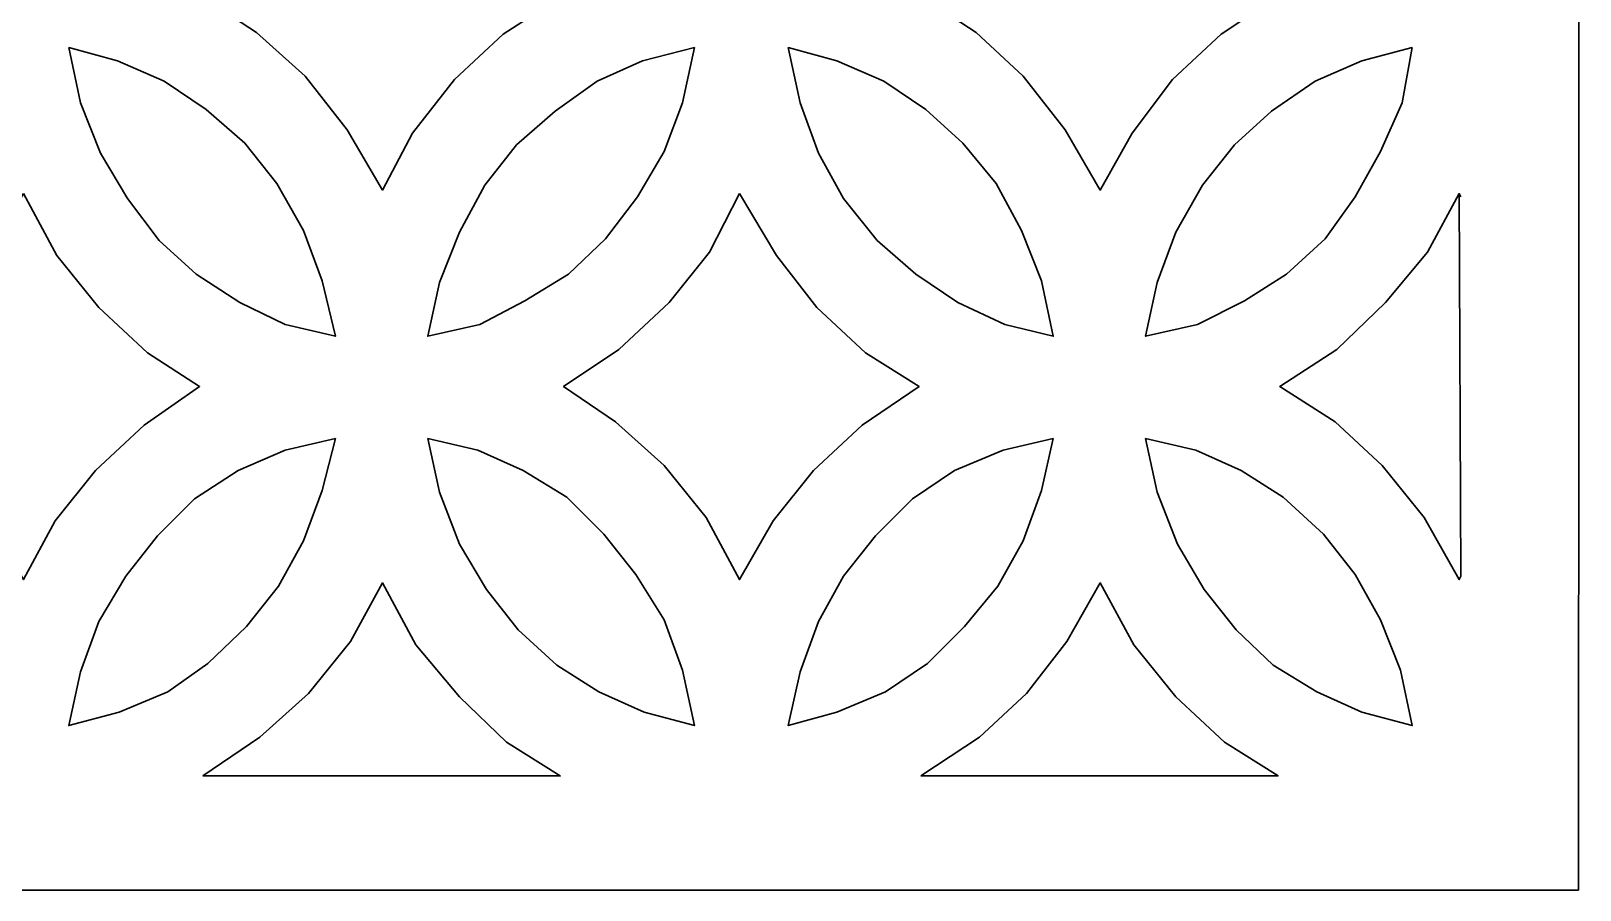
# Model space of a CAD drawing. Header units: centimetres. Extents: x -27 to -19.59, y -7.34 to -0.28.
# Drawn here: x -23.292 to -19.586, y -7.341 to -5.286 of the extents above; entities that cross this region are included whole.
import ezdxf

# ---------------------------------------------------------------- set-up
doc = ezdxf.new("R2010")
doc.units = ezdxf.units.CM
doc.header["$MEASUREMENT"] = 0
doc.layers.add('layer 1', color=7, linetype='Continuous')

msp = doc.modelspace()

# ---------------------------------------------------------------- linework, layer by layer
at = {"layer": 'layer 1', "color": 250, "lineweight": 30}
for points, knots in [([(-19.58969, -7.3408), (-19.58969, -7.3408), (-26.99913, -7.3408), (-26.99913, -7.3408), (-26.99913, -7.3408), (-26.99913, -7.3408), (-26.99913, -0.27655), (-26.99913, -0.27655), (-26.99913, -0.27655), (-26.99913, -0.27655), (-19.58568, -0.27655), (-19.58568, -0.27655)], [0, 0, 0, 0, 0.25, 0.25, 0.25, 0.25, 0.5, 0.5, 0.5, 0.5, 1, 1, 1, 1]), ([(-22.02606, -5.20547), (-22.02606, -5.20547), (-22.16253, -5.29377), (-22.16253, -5.29377), (-22.16253, -5.29377), (-22.16253, -5.29377), (-22.27892, -5.40214), (-22.27892, -5.40214), (-22.27892, -5.40214), (-22.27892, -5.40214), (-22.37927, -5.53057), (-22.37927, -5.53057), (-22.37927, -5.53057), (-22.37927, -5.53057), (-22.45152, -5.66705), (-22.45152, -5.66705), (-22.45152, -5.66705), (-22.45152, -5.66705), (-22.53581, -5.52254), (-22.53581, -5.52254), (-22.53581, -5.52254), (-22.53581, -5.52254), (-22.63615, -5.39412), (-22.63615, -5.39412), (-22.63615, -5.39412), (-22.63615, -5.39412), (-22.75255, -5.28976), (-22.75255, -5.28976), (-22.75255, -5.28976), (-22.75255, -5.28976), (-22.88099, -5.20547), (-22.88099, -5.20547), (-22.88099, -5.20547), (-22.88099, -5.20547), (-22.74452, -5.11717), (-22.74452, -5.11717), (-22.74452, -5.11717), (-22.74452, -5.11717), (-22.62812, -5.00879), (-22.62812, -5.00879), (-22.62812, -5.00879), (-22.62812, -5.00879), (-22.52778, -4.88035), (-22.52778, -4.88035), (-22.52778, -4.88035), (-22.52778, -4.88035), (-22.45152, -4.74389), (-22.45152, -4.74389), (-22.45152, -4.74389), (-22.45152, -4.74389), (-22.37124, -4.88838), (-22.37124, -4.88838), (-22.37124, -4.88838), (-22.37124, -4.88838), (-22.26688, -5.01682), (-22.26688, -5.01682), (-22.26688, -5.01682), (-22.26688, -5.01682), (-22.1545, -5.12118), (-22.1545, -5.12118), (-22.1545, -5.12118), (-22.1545, -5.12118), (-22.02606, -5.20547), (-22.02606, -5.20547)], [0, 0, 0, 0, 0.0588235, 0.0588235, 0.0588235, 0.0588235, 0.1176471, 0.1176471, 0.1176471, 0.1176471, 0.1764706, 0.1764706, 0.1764706, 0.1764706, 0.2352941, 0.2352941, 0.2352941, 0.2352941, 0.2941176, 0.2941176, 0.2941176, 0.2941176, 0.3529412, 0.3529412, 0.3529412, 0.3529412, 0.4117647, 0.4117647, 0.4117647, 0.4117647, 0.4705882, 0.4705882, 0.4705882, 0.4705882, 0.5294118, 0.5294118, 0.5294118, 0.5294118, 0.5882353, 0.5882353, 0.5882353, 0.5882353, 0.6470588, 0.6470588, 0.6470588, 0.6470588, 0.7058824, 0.7058824, 0.7058824, 0.7058824, 0.7647059, 0.7647059, 0.7647059, 0.7647059, 0.8235294, 0.8235294, 0.8235294, 0.8235294, 0.8823529, 0.8823529, 0.8823529, 0.8823529, 1, 1, 1, 1]), ([(-20.31217, -5.20547), (-20.31217, -5.20547), (-20.44463, -5.29377), (-20.44463, -5.29377), (-20.44463, -5.29377), (-20.44463, -5.29377), (-20.56103, -5.40214), (-20.56103, -5.40214), (-20.56103, -5.40214), (-20.56103, -5.40214), (-20.65736, -5.53057), (-20.65736, -5.53057), (-20.65736, -5.53057), (-20.65736, -5.53057), (-20.7336, -5.66705), (-20.7336, -5.66705), (-20.7336, -5.66705), (-20.7336, -5.66705), (-20.81791, -5.52254), (-20.81791, -5.52254), (-20.81791, -5.52254), (-20.81791, -5.52254), (-20.91825, -5.39412), (-20.91825, -5.39412), (-20.91825, -5.39412), (-20.91825, -5.39412), (-21.03064, -5.28976), (-21.03064, -5.28976), (-21.03064, -5.28976), (-21.03064, -5.28976), (-21.15908, -5.20547), (-21.15908, -5.20547), (-21.15908, -5.20547), (-21.15908, -5.20547), (-21.02261, -5.11717), (-21.02261, -5.11717), (-21.02261, -5.11717), (-21.02261, -5.11717), (-20.91023, -5.00879), (-20.91023, -5.00879), (-20.91023, -5.00879), (-20.91023, -5.00879), (-20.8139, -4.88035), (-20.8139, -4.88035), (-20.8139, -4.88035), (-20.8139, -4.88035), (-20.7336, -4.74389), (-20.7336, -4.74389), (-20.7336, -4.74389), (-20.7336, -4.74389), (-20.65334, -4.88838), (-20.65334, -4.88838), (-20.65334, -4.88838), (-20.65334, -4.88838), (-20.553, -5.01682), (-20.553, -5.01682), (-20.553, -5.01682), (-20.553, -5.01682), (-20.4366, -5.12118), (-20.4366, -5.12118), (-20.4366, -5.12118), (-20.4366, -5.12118), (-20.31217, -5.20547), (-20.31217, -5.20547)], [0, 0, 0, 0, 0.0588235, 0.0588235, 0.0588235, 0.0588235, 0.1176471, 0.1176471, 0.1176471, 0.1176471, 0.1764706, 0.1764706, 0.1764706, 0.1764706, 0.2352941, 0.2352941, 0.2352941, 0.2352941, 0.2941176, 0.2941176, 0.2941176, 0.2941176, 0.3529412, 0.3529412, 0.3529412, 0.3529412, 0.4117647, 0.4117647, 0.4117647, 0.4117647, 0.4705882, 0.4705882, 0.4705882, 0.4705882, 0.5294118, 0.5294118, 0.5294118, 0.5294118, 0.5882353, 0.5882353, 0.5882353, 0.5882353, 0.6470588, 0.6470588, 0.6470588, 0.6470588, 0.7058824, 0.7058824, 0.7058824, 0.7058824, 0.7647059, 0.7647059, 0.7647059, 0.7647059, 0.8235294, 0.8235294, 0.8235294, 0.8235294, 0.8823529, 0.8823529, 0.8823529, 0.8823529, 1, 1, 1, 1]), ([(-23.20209, -5.32588), (-23.20209, -5.32588), (-23.174, -5.45834), (-23.174, -5.45834), (-23.174, -5.45834), (-23.174, -5.45834), (-23.12583, -5.57875), (-23.12583, -5.57875), (-23.12583, -5.57875), (-23.12583, -5.57875), (-23.06161, -5.68712), (-23.06161, -5.68712), (-23.06161, -5.68712), (-23.06161, -5.68712), (-22.98535, -5.78747), (-22.98535, -5.78747), (-22.98535, -5.78747), (-22.98535, -5.78747), (-22.89705, -5.86774), (-22.89705, -5.86774), (-22.89705, -5.86774), (-22.89705, -5.86774), (-22.79269, -5.93598), (-22.79269, -5.93598), (-22.79269, -5.93598), (-22.79269, -5.93598), (-22.68432, -5.98816), (-22.68432, -5.98816), (-22.68432, -5.98816), (-22.68432, -5.98816), (-22.5639, -6.01625), (-22.5639, -6.01625), (-22.5639, -6.01625), (-22.5639, -6.01625), (-22.59601, -5.8838), (-22.59601, -5.8838), (-22.59601, -5.8838), (-22.59601, -5.8838), (-22.64016, -5.76338), (-22.64016, -5.76338), (-22.64016, -5.76338), (-22.64016, -5.76338), (-22.70439, -5.651), (-22.70439, -5.651), (-22.70439, -5.651), (-22.70439, -5.651), (-22.78065, -5.55465), (-22.78065, -5.55465), (-22.78065, -5.55465), (-22.78065, -5.55465), (-22.87296, -5.47439), (-22.87296, -5.47439), (-22.87296, -5.47439), (-22.87296, -5.47439), (-22.97331, -5.40616), (-22.97331, -5.40616), (-22.97331, -5.40616), (-22.97331, -5.40616), (-23.08569, -5.35799), (-23.08569, -5.35799), (-23.08569, -5.35799), (-23.08569, -5.35799), (-23.20209, -5.32588), (-23.20209, -5.32588)], [0, 0, 0, 0, 0.0588235, 0.0588235, 0.0588235, 0.0588235, 0.1176471, 0.1176471, 0.1176471, 0.1176471, 0.1764706, 0.1764706, 0.1764706, 0.1764706, 0.2352941, 0.2352941, 0.2352941, 0.2352941, 0.2941176, 0.2941176, 0.2941176, 0.2941176, 0.3529412, 0.3529412, 0.3529412, 0.3529412, 0.4117647, 0.4117647, 0.4117647, 0.4117647, 0.4705882, 0.4705882, 0.4705882, 0.4705882, 0.5294118, 0.5294118, 0.5294118, 0.5294118, 0.5882353, 0.5882353, 0.5882353, 0.5882353, 0.6470588, 0.6470588, 0.6470588, 0.6470588, 0.7058824, 0.7058824, 0.7058824, 0.7058824, 0.7647059, 0.7647059, 0.7647059, 0.7647059, 0.8235294, 0.8235294, 0.8235294, 0.8235294, 0.8823529, 0.8823529, 0.8823529, 0.8823529, 1, 1, 1, 1]), ([(-21.70495, -5.32588), (-21.70495, -5.32588), (-21.82938, -5.35799), (-21.82938, -5.35799), (-21.82938, -5.35799), (-21.82938, -5.35799), (-21.93775, -5.40616), (-21.93775, -5.40616), (-21.93775, -5.40616), (-21.93775, -5.40616), (-22.0381, -5.47841), (-22.0381, -5.47841), (-22.0381, -5.47841), (-22.0381, -5.47841), (-22.13042, -5.55868), (-22.13042, -5.55868), (-22.13042, -5.55868), (-22.13042, -5.55868), (-22.20668, -5.65501), (-22.20668, -5.65501), (-22.20668, -5.65501), (-22.20668, -5.65501), (-22.26688, -5.7674), (-22.26688, -5.7674), (-22.26688, -5.7674), (-22.26688, -5.7674), (-22.31505, -5.88781), (-22.31505, -5.88781), (-22.31505, -5.88781), (-22.31505, -5.88781), (-22.34315, -6.01625), (-22.34315, -6.01625), (-22.34315, -6.01625), (-22.34315, -6.01625), (-22.21872, -5.98816), (-22.21872, -5.98816), (-22.21872, -5.98816), (-22.21872, -5.98816), (-22.11035, -5.93196), (-22.11035, -5.93196), (-22.11035, -5.93196), (-22.11035, -5.93196), (-22.00599, -5.86774), (-22.00599, -5.86774), (-22.00599, -5.86774), (-22.00599, -5.86774), (-21.91768, -5.78345), (-21.91768, -5.78345), (-21.91768, -5.78345), (-21.91768, -5.78345), (-21.84142, -5.68311), (-21.84142, -5.68311), (-21.84142, -5.68311), (-21.84142, -5.68311), (-21.7772, -5.57474), (-21.7772, -5.57474), (-21.7772, -5.57474), (-21.7772, -5.57474), (-21.73305, -5.45834), (-21.73305, -5.45834), (-21.73305, -5.45834), (-21.73305, -5.45834), (-21.70495, -5.32588), (-21.70495, -5.32588)], [0, 0, 0, 0, 0.0588235, 0.0588235, 0.0588235, 0.0588235, 0.1176471, 0.1176471, 0.1176471, 0.1176471, 0.1764706, 0.1764706, 0.1764706, 0.1764706, 0.2352941, 0.2352941, 0.2352941, 0.2352941, 0.2941176, 0.2941176, 0.2941176, 0.2941176, 0.3529412, 0.3529412, 0.3529412, 0.3529412, 0.4117647, 0.4117647, 0.4117647, 0.4117647, 0.4705882, 0.4705882, 0.4705882, 0.4705882, 0.5294118, 0.5294118, 0.5294118, 0.5294118, 0.5882353, 0.5882353, 0.5882353, 0.5882353, 0.6470588, 0.6470588, 0.6470588, 0.6470588, 0.7058824, 0.7058824, 0.7058824, 0.7058824, 0.7647059, 0.7647059, 0.7647059, 0.7647059, 0.8235294, 0.8235294, 0.8235294, 0.8235294, 0.8823529, 0.8823529, 0.8823529, 0.8823529, 1, 1, 1, 1]), ([(-21.48018, -5.32588), (-21.48018, -5.32588), (-21.45209, -5.45834), (-21.45209, -5.45834), (-21.45209, -5.45834), (-21.45209, -5.45834), (-21.40793, -5.57875), (-21.40793, -5.57875), (-21.40793, -5.57875), (-21.40793, -5.57875), (-21.34773, -5.68712), (-21.34773, -5.68712), (-21.34773, -5.68712), (-21.34773, -5.68712), (-21.26745, -5.78747), (-21.26745, -5.78747), (-21.26745, -5.78747), (-21.26745, -5.78747), (-21.17514, -5.86774), (-21.17514, -5.86774), (-21.17514, -5.86774), (-21.17514, -5.86774), (-21.07479, -5.93598), (-21.07479, -5.93598), (-21.07479, -5.93598), (-21.07479, -5.93598), (-20.96241, -5.98816), (-20.96241, -5.98816), (-20.96241, -5.98816), (-20.96241, -5.98816), (-20.846, -6.01625), (-20.846, -6.01625), (-20.846, -6.01625), (-20.846, -6.01625), (-20.8741, -5.8838), (-20.8741, -5.8838), (-20.8741, -5.8838), (-20.8741, -5.8838), (-20.92227, -5.76338), (-20.92227, -5.76338), (-20.92227, -5.76338), (-20.92227, -5.76338), (-20.98247, -5.651), (-20.98247, -5.651), (-20.98247, -5.651), (-20.98247, -5.651), (-21.06275, -5.55465), (-21.06275, -5.55465), (-21.06275, -5.55465), (-21.06275, -5.55465), (-21.15105, -5.47439), (-21.15105, -5.47439), (-21.15105, -5.47439), (-21.15105, -5.47439), (-21.25138, -5.40616), (-21.25138, -5.40616), (-21.25138, -5.40616), (-21.25138, -5.40616), (-21.36378, -5.35799), (-21.36378, -5.35799), (-21.36378, -5.35799), (-21.36378, -5.35799), (-21.48018, -5.32588), (-21.48018, -5.32588)], [0, 0, 0, 0, 0.0588235, 0.0588235, 0.0588235, 0.0588235, 0.1176471, 0.1176471, 0.1176471, 0.1176471, 0.1764706, 0.1764706, 0.1764706, 0.1764706, 0.2352941, 0.2352941, 0.2352941, 0.2352941, 0.2941176, 0.2941176, 0.2941176, 0.2941176, 0.3529412, 0.3529412, 0.3529412, 0.3529412, 0.4117647, 0.4117647, 0.4117647, 0.4117647, 0.4705882, 0.4705882, 0.4705882, 0.4705882, 0.5294118, 0.5294118, 0.5294118, 0.5294118, 0.5882353, 0.5882353, 0.5882353, 0.5882353, 0.6470588, 0.6470588, 0.6470588, 0.6470588, 0.7058824, 0.7058824, 0.7058824, 0.7058824, 0.7647059, 0.7647059, 0.7647059, 0.7647059, 0.8235294, 0.8235294, 0.8235294, 0.8235294, 0.8823529, 0.8823529, 0.8823529, 0.8823529, 1, 1, 1, 1]), ([(-19.98706, -5.32588), (-19.98706, -5.32588), (-20.10747, -5.35799), (-20.10747, -5.35799), (-20.10747, -5.35799), (-20.10747, -5.35799), (-20.21984, -5.40616), (-20.21984, -5.40616), (-20.21984, -5.40616), (-20.21984, -5.40616), (-20.32421, -5.47841), (-20.32421, -5.47841), (-20.32421, -5.47841), (-20.32421, -5.47841), (-20.41252, -5.55868), (-20.41252, -5.55868), (-20.41252, -5.55868), (-20.41252, -5.55868), (-20.48878, -5.65501), (-20.48878, -5.65501), (-20.48878, -5.65501), (-20.48878, -5.65501), (-20.553, -5.7674), (-20.553, -5.7674), (-20.553, -5.7674), (-20.553, -5.7674), (-20.59715, -5.88781), (-20.59715, -5.88781), (-20.59715, -5.88781), (-20.59715, -5.88781), (-20.62525, -6.01625), (-20.62525, -6.01625), (-20.62525, -6.01625), (-20.62525, -6.01625), (-20.50082, -5.98816), (-20.50082, -5.98816), (-20.50082, -5.98816), (-20.50082, -5.98816), (-20.38844, -5.93196), (-20.38844, -5.93196), (-20.38844, -5.93196), (-20.38844, -5.93196), (-20.28809, -5.86774), (-20.28809, -5.86774), (-20.28809, -5.86774), (-20.28809, -5.86774), (-20.19577, -5.78345), (-20.19577, -5.78345), (-20.19577, -5.78345), (-20.19577, -5.78345), (-20.12353, -5.68311), (-20.12353, -5.68311), (-20.12353, -5.68311), (-20.12353, -5.68311), (-20.06332, -5.57474), (-20.06332, -5.57474), (-20.06332, -5.57474), (-20.06332, -5.57474), (-20.01114, -5.45834), (-20.01114, -5.45834), (-20.01114, -5.45834), (-20.01114, -5.45834), (-19.98706, -5.32588), (-19.98706, -5.32588)], [0, 0, 0, 0, 0.0588235, 0.0588235, 0.0588235, 0.0588235, 0.1176471, 0.1176471, 0.1176471, 0.1176471, 0.1764706, 0.1764706, 0.1764706, 0.1764706, 0.2352941, 0.2352941, 0.2352941, 0.2352941, 0.2941176, 0.2941176, 0.2941176, 0.2941176, 0.3529412, 0.3529412, 0.3529412, 0.3529412, 0.4117647, 0.4117647, 0.4117647, 0.4117647, 0.4705882, 0.4705882, 0.4705882, 0.4705882, 0.5294118, 0.5294118, 0.5294118, 0.5294118, 0.5882353, 0.5882353, 0.5882353, 0.5882353, 0.6470588, 0.6470588, 0.6470588, 0.6470588, 0.7058824, 0.7058824, 0.7058824, 0.7058824, 0.7647059, 0.7647059, 0.7647059, 0.7647059, 0.8235294, 0.8235294, 0.8235294, 0.8235294, 0.8823529, 0.8823529, 0.8823529, 0.8823529, 1, 1, 1, 1]), ([(-23.31046, -5.67508), (-23.31046, -5.67508), (-23.23019, -5.82359), (-23.23019, -5.82359), (-23.23019, -5.82359), (-23.23019, -5.82359), (-23.12984, -5.94802), (-23.12984, -5.94802), (-23.12984, -5.94802), (-23.12984, -5.94802), (-23.01344, -6.05637), (-23.01344, -6.05637), (-23.01344, -6.05637), (-23.01344, -6.05637), (-22.88902, -6.13666), (-22.88902, -6.13666), (-22.88902, -6.13666), (-22.88902, -6.13666), (-23.02147, -6.22898), (-23.02147, -6.22898), (-23.02147, -6.22898), (-23.02147, -6.22898), (-23.13787, -6.33735), (-23.13787, -6.33735), (-23.13787, -6.33735), (-23.13787, -6.33735), (-23.2342, -6.45777), (-23.2342, -6.45777), (-23.2342, -6.45777), (-23.2342, -6.45777), (-23.31046, -6.59825), (-23.31046, -6.59825), (-23.31046, -6.59825), (-23.31046, -6.59825), (-23.39475, -6.44974), (-23.39475, -6.44974), (-23.39475, -6.44974), (-23.39475, -6.44974), (-23.4951, -6.32531), (-23.4951, -6.32531), (-23.4951, -6.32531), (-23.4951, -6.32531), (-23.6115, -6.22096), (-23.6115, -6.22096), (-23.6115, -6.22096), (-23.6115, -6.22096), (-23.73592, -6.13666), (-23.73592, -6.13666), (-23.73592, -6.13666), (-23.73592, -6.13666), (-23.60347, -6.04835), (-23.60347, -6.04835), (-23.60347, -6.04835), (-23.60347, -6.04835), (-23.48707, -5.93598), (-23.48707, -5.93598), (-23.48707, -5.93598), (-23.48707, -5.93598), (-23.39074, -5.81556), (-23.39074, -5.81556), (-23.39074, -5.81556), (-23.39074, -5.81556), (-23.31046, -5.67508), (-23.31046, -5.67508)], [0, 0, 0, 0, 0.0588235, 0.0588235, 0.0588235, 0.0588235, 0.1176471, 0.1176471, 0.1176471, 0.1176471, 0.1764706, 0.1764706, 0.1764706, 0.1764706, 0.2352941, 0.2352941, 0.2352941, 0.2352941, 0.2941176, 0.2941176, 0.2941176, 0.2941176, 0.3529412, 0.3529412, 0.3529412, 0.3529412, 0.4117647, 0.4117647, 0.4117647, 0.4117647, 0.4705882, 0.4705882, 0.4705882, 0.4705882, 0.5294118, 0.5294118, 0.5294118, 0.5294118, 0.5882353, 0.5882353, 0.5882353, 0.5882353, 0.6470588, 0.6470588, 0.6470588, 0.6470588, 0.7058824, 0.7058824, 0.7058824, 0.7058824, 0.7647059, 0.7647059, 0.7647059, 0.7647059, 0.8235294, 0.8235294, 0.8235294, 0.8235294, 0.8823529, 0.8823529, 0.8823529, 0.8823529, 1, 1, 1, 1]), ([(-21.59658, -5.67508), (-21.59658, -5.67508), (-21.50828, -5.82359), (-21.50828, -5.82359), (-21.50828, -5.82359), (-21.50828, -5.82359), (-21.41195, -5.94802), (-21.41195, -5.94802), (-21.41195, -5.94802), (-21.41195, -5.94802), (-21.29555, -6.05637), (-21.29555, -6.05637), (-21.29555, -6.05637), (-21.29555, -6.05637), (-21.16711, -6.13666), (-21.16711, -6.13666), (-21.16711, -6.13666), (-21.16711, -6.13666), (-21.30358, -6.22898), (-21.30358, -6.22898), (-21.30358, -6.22898), (-21.30358, -6.22898), (-21.41998, -6.33735), (-21.41998, -6.33735), (-21.41998, -6.33735), (-21.41998, -6.33735), (-21.51631, -6.45777), (-21.51631, -6.45777), (-21.51631, -6.45777), (-21.51631, -6.45777), (-21.59658, -6.59825), (-21.59658, -6.59825), (-21.59658, -6.59825), (-21.59658, -6.59825), (-21.67686, -6.44974), (-21.67686, -6.44974), (-21.67686, -6.44974), (-21.67686, -6.44974), (-21.7772, -6.32531), (-21.7772, -6.32531), (-21.7772, -6.32531), (-21.7772, -6.32531), (-21.8936, -6.22096), (-21.8936, -6.22096), (-21.8936, -6.22096), (-21.8936, -6.22096), (-22.01803, -6.13666), (-22.01803, -6.13666), (-22.01803, -6.13666), (-22.01803, -6.13666), (-21.88557, -6.04835), (-21.88557, -6.04835), (-21.88557, -6.04835), (-21.88557, -6.04835), (-21.76514, -5.93598), (-21.76514, -5.93598), (-21.76514, -5.93598), (-21.76514, -5.93598), (-21.66883, -5.81556), (-21.66883, -5.81556), (-21.66883, -5.81556), (-21.66883, -5.81556), (-21.59658, -5.67508), (-21.59658, -5.67508)], [0, 0, 0, 0, 0.0588235, 0.0588235, 0.0588235, 0.0588235, 0.1176471, 0.1176471, 0.1176471, 0.1176471, 0.1764706, 0.1764706, 0.1764706, 0.1764706, 0.2352941, 0.2352941, 0.2352941, 0.2352941, 0.2941176, 0.2941176, 0.2941176, 0.2941176, 0.3529412, 0.3529412, 0.3529412, 0.3529412, 0.4117647, 0.4117647, 0.4117647, 0.4117647, 0.4705882, 0.4705882, 0.4705882, 0.4705882, 0.5294118, 0.5294118, 0.5294118, 0.5294118, 0.5882353, 0.5882353, 0.5882353, 0.5882353, 0.6470588, 0.6470588, 0.6470588, 0.6470588, 0.7058824, 0.7058824, 0.7058824, 0.7058824, 0.7647059, 0.7647059, 0.7647059, 0.7647059, 0.8235294, 0.8235294, 0.8235294, 0.8235294, 0.8823529, 0.8823529, 0.8823529, 0.8823529, 1, 1, 1, 1]), ([(-19.87066, -5.68311), (-19.87066, -5.68311), (-19.87467, -5.67508), (-19.87467, -5.67508), (-19.87467, -5.67508), (-19.87467, -5.67508), (-19.87066, -6.59022), (-19.87066, -6.59022), (-19.87066, -6.59022), (-19.87066, -6.59022), (-19.87467, -6.59825), (-19.87467, -6.59825), (-19.87467, -6.59825), (-19.87467, -6.59825), (-19.95896, -6.44974), (-19.95896, -6.44974), (-19.95896, -6.44974), (-19.95896, -6.44974), (-20.05931, -6.32531), (-20.05931, -6.32531), (-20.05931, -6.32531), (-20.05931, -6.32531), (-20.17169, -6.22096), (-20.17169, -6.22096), (-20.17169, -6.22096), (-20.17169, -6.22096), (-20.30414, -6.13666), (-20.30414, -6.13666), (-20.30414, -6.13666), (-20.30414, -6.13666), (-20.16768, -6.04835), (-20.16768, -6.04835), (-20.16768, -6.04835), (-20.16768, -6.04835), (-20.05128, -5.93598), (-20.05128, -5.93598), (-20.05128, -5.93598), (-20.05128, -5.93598), (-19.95093, -5.81556), (-19.95093, -5.81556), (-19.95093, -5.81556), (-19.95093, -5.81556), (-19.87467, -5.67508), (-19.87467, -5.67508), (-19.87467, -5.67508), (-19.87467, -5.67508), (-19.87066, -5.68311), (-19.87066, -5.68311)], [0, 0, 0, 0, 0.0769231, 0.0769231, 0.0769231, 0.0769231, 0.1538462, 0.1538462, 0.1538462, 0.1538462, 0.2307692, 0.2307692, 0.2307692, 0.2307692, 0.3076923, 0.3076923, 0.3076923, 0.3076923, 0.3846154, 0.3846154, 0.3846154, 0.3846154, 0.4615385, 0.4615385, 0.4615385, 0.4615385, 0.5384615, 0.5384615, 0.5384615, 0.5384615, 0.6153846, 0.6153846, 0.6153846, 0.6153846, 0.6923077, 0.6923077, 0.6923077, 0.6923077, 0.7692308, 0.7692308, 0.7692308, 0.7692308, 0.8461538, 0.8461538, 0.8461538, 0.8461538, 1, 1, 1, 1]), ([(-22.5639, -6.26109), (-22.5639, -6.26109), (-22.68432, -6.28919), (-22.68432, -6.28919), (-22.68432, -6.28919), (-22.68432, -6.28919), (-22.7967, -6.33735), (-22.7967, -6.33735), (-22.7967, -6.33735), (-22.7967, -6.33735), (-22.90106, -6.40559), (-22.90106, -6.40559), (-22.90106, -6.40559), (-22.90106, -6.40559), (-22.98936, -6.49389), (-22.98936, -6.49389), (-22.98936, -6.49389), (-22.98936, -6.49389), (-23.06563, -6.59022), (-23.06563, -6.59022), (-23.06563, -6.59022), (-23.06563, -6.59022), (-23.12984, -6.69859), (-23.12984, -6.69859), (-23.12984, -6.69859), (-23.12984, -6.69859), (-23.174, -6.81899), (-23.174, -6.81899), (-23.174, -6.81899), (-23.174, -6.81899), (-23.20209, -6.94745), (-23.20209, -6.94745), (-23.20209, -6.94745), (-23.20209, -6.94745), (-23.08168, -6.91534), (-23.08168, -6.91534), (-23.08168, -6.91534), (-23.08168, -6.91534), (-22.96528, -6.86717), (-22.96528, -6.86717), (-22.96528, -6.86717), (-22.96528, -6.86717), (-22.86895, -6.79894), (-22.86895, -6.79894), (-22.86895, -6.79894), (-22.86895, -6.79894), (-22.77663, -6.71064), (-22.77663, -6.71064), (-22.77663, -6.71064), (-22.77663, -6.71064), (-22.70037, -6.61431), (-22.70037, -6.61431), (-22.70037, -6.61431), (-22.70037, -6.61431), (-22.64016, -6.50593), (-22.64016, -6.50593), (-22.64016, -6.50593), (-22.64016, -6.50593), (-22.59601, -6.38552), (-22.59601, -6.38552), (-22.59601, -6.38552), (-22.59601, -6.38552), (-22.5639, -6.26109), (-22.5639, -6.26109)], [0, 0, 0, 0, 0.0588235, 0.0588235, 0.0588235, 0.0588235, 0.1176471, 0.1176471, 0.1176471, 0.1176471, 0.1764706, 0.1764706, 0.1764706, 0.1764706, 0.2352941, 0.2352941, 0.2352941, 0.2352941, 0.2941176, 0.2941176, 0.2941176, 0.2941176, 0.3529412, 0.3529412, 0.3529412, 0.3529412, 0.4117647, 0.4117647, 0.4117647, 0.4117647, 0.4705882, 0.4705882, 0.4705882, 0.4705882, 0.5294118, 0.5294118, 0.5294118, 0.5294118, 0.5882353, 0.5882353, 0.5882353, 0.5882353, 0.6470588, 0.6470588, 0.6470588, 0.6470588, 0.7058824, 0.7058824, 0.7058824, 0.7058824, 0.7647059, 0.7647059, 0.7647059, 0.7647059, 0.8235294, 0.8235294, 0.8235294, 0.8235294, 0.8823529, 0.8823529, 0.8823529, 0.8823529, 1, 1, 1, 1]), ([(-22.34315, -6.26109), (-22.34315, -6.26109), (-22.31505, -6.38953), (-22.31505, -6.38953), (-22.31505, -6.38953), (-22.31505, -6.38953), (-22.26688, -6.51396), (-22.26688, -6.51396), (-22.26688, -6.51396), (-22.26688, -6.51396), (-22.20266, -6.62233), (-22.20266, -6.62233), (-22.20266, -6.62233), (-22.20266, -6.62233), (-22.1264, -6.71866), (-22.1264, -6.71866), (-22.1264, -6.71866), (-22.1264, -6.71866), (-22.03408, -6.80294), (-22.03408, -6.80294), (-22.03408, -6.80294), (-22.03408, -6.80294), (-21.93374, -6.86717), (-21.93374, -6.86717), (-21.93374, -6.86717), (-21.93374, -6.86717), (-21.82537, -6.91534), (-21.82537, -6.91534), (-21.82537, -6.91534), (-21.82537, -6.91534), (-21.70495, -6.94745), (-21.70495, -6.94745), (-21.70495, -6.94745), (-21.70495, -6.94745), (-21.73305, -6.81499), (-21.73305, -6.81499), (-21.73305, -6.81499), (-21.73305, -6.81499), (-21.7772, -6.69458), (-21.7772, -6.69458), (-21.7772, -6.69458), (-21.7772, -6.69458), (-21.84544, -6.58621), (-21.84544, -6.58621), (-21.84544, -6.58621), (-21.84544, -6.58621), (-21.9217, -6.48988), (-21.9217, -6.48988), (-21.9217, -6.48988), (-21.9217, -6.48988), (-22.01, -6.40158), (-22.01, -6.40158), (-22.01, -6.40158), (-22.01, -6.40158), (-22.11436, -6.33735), (-22.11436, -6.33735), (-22.11436, -6.33735), (-22.11436, -6.33735), (-22.22273, -6.28919), (-22.22273, -6.28919), (-22.22273, -6.28919), (-22.22273, -6.28919), (-22.34315, -6.26109), (-22.34315, -6.26109)], [0, 0, 0, 0, 0.0588235, 0.0588235, 0.0588235, 0.0588235, 0.1176471, 0.1176471, 0.1176471, 0.1176471, 0.1764706, 0.1764706, 0.1764706, 0.1764706, 0.2352941, 0.2352941, 0.2352941, 0.2352941, 0.2941176, 0.2941176, 0.2941176, 0.2941176, 0.3529412, 0.3529412, 0.3529412, 0.3529412, 0.4117647, 0.4117647, 0.4117647, 0.4117647, 0.4705882, 0.4705882, 0.4705882, 0.4705882, 0.5294118, 0.5294118, 0.5294118, 0.5294118, 0.5882353, 0.5882353, 0.5882353, 0.5882353, 0.6470588, 0.6470588, 0.6470588, 0.6470588, 0.7058824, 0.7058824, 0.7058824, 0.7058824, 0.7647059, 0.7647059, 0.7647059, 0.7647059, 0.8235294, 0.8235294, 0.8235294, 0.8235294, 0.8823529, 0.8823529, 0.8823529, 0.8823529, 1, 1, 1, 1]), ([(-20.846, -6.26109), (-20.846, -6.26109), (-20.96642, -6.28919), (-20.96642, -6.28919), (-20.96642, -6.28919), (-20.96642, -6.28919), (-21.08282, -6.33735), (-21.08282, -6.33735), (-21.08282, -6.33735), (-21.08282, -6.33735), (-21.18316, -6.40559), (-21.18316, -6.40559), (-21.18316, -6.40559), (-21.18316, -6.40559), (-21.27147, -6.49389), (-21.27147, -6.49389), (-21.27147, -6.49389), (-21.27147, -6.49389), (-21.34773, -6.59022), (-21.34773, -6.59022), (-21.34773, -6.59022), (-21.34773, -6.59022), (-21.40793, -6.69859), (-21.40793, -6.69859), (-21.40793, -6.69859), (-21.40793, -6.69859), (-21.45209, -6.81899), (-21.45209, -6.81899), (-21.45209, -6.81899), (-21.45209, -6.81899), (-21.48018, -6.94745), (-21.48018, -6.94745), (-21.48018, -6.94745), (-21.48018, -6.94745), (-21.36378, -6.91534), (-21.36378, -6.91534), (-21.36378, -6.91534), (-21.36378, -6.91534), (-21.24737, -6.86717), (-21.24737, -6.86717), (-21.24737, -6.86717), (-21.24737, -6.86717), (-21.14704, -6.79894), (-21.14704, -6.79894), (-21.14704, -6.79894), (-21.14704, -6.79894), (-21.05874, -6.71064), (-21.05874, -6.71064), (-21.05874, -6.71064), (-21.05874, -6.71064), (-20.97846, -6.61431), (-20.97846, -6.61431), (-20.97846, -6.61431), (-20.97846, -6.61431), (-20.91825, -6.50593), (-20.91825, -6.50593), (-20.91825, -6.50593), (-20.91825, -6.50593), (-20.8741, -6.38552), (-20.8741, -6.38552), (-20.8741, -6.38552), (-20.8741, -6.38552), (-20.846, -6.26109), (-20.846, -6.26109)], [0, 0, 0, 0, 0.0588235, 0.0588235, 0.0588235, 0.0588235, 0.1176471, 0.1176471, 0.1176471, 0.1176471, 0.1764706, 0.1764706, 0.1764706, 0.1764706, 0.2352941, 0.2352941, 0.2352941, 0.2352941, 0.2941176, 0.2941176, 0.2941176, 0.2941176, 0.3529412, 0.3529412, 0.3529412, 0.3529412, 0.4117647, 0.4117647, 0.4117647, 0.4117647, 0.4705882, 0.4705882, 0.4705882, 0.4705882, 0.5294118, 0.5294118, 0.5294118, 0.5294118, 0.5882353, 0.5882353, 0.5882353, 0.5882353, 0.6470588, 0.6470588, 0.6470588, 0.6470588, 0.7058824, 0.7058824, 0.7058824, 0.7058824, 0.7647059, 0.7647059, 0.7647059, 0.7647059, 0.8235294, 0.8235294, 0.8235294, 0.8235294, 0.8823529, 0.8823529, 0.8823529, 0.8823529, 1, 1, 1, 1]), ([(-20.62525, -6.26109), (-20.62525, -6.26109), (-20.59715, -6.38953), (-20.59715, -6.38953), (-20.59715, -6.38953), (-20.59715, -6.38953), (-20.54899, -6.51396), (-20.54899, -6.51396), (-20.54899, -6.51396), (-20.54899, -6.51396), (-20.48476, -6.62233), (-20.48476, -6.62233), (-20.48476, -6.62233), (-20.48476, -6.62233), (-20.4085, -6.71866), (-20.4085, -6.71866), (-20.4085, -6.71866), (-20.4085, -6.71866), (-20.3202, -6.80294), (-20.3202, -6.80294), (-20.3202, -6.80294), (-20.3202, -6.80294), (-20.21583, -6.86717), (-20.21583, -6.86717), (-20.21583, -6.86717), (-20.21583, -6.86717), (-20.10747, -6.91534), (-20.10747, -6.91534), (-20.10747, -6.91534), (-20.10747, -6.91534), (-19.98706, -6.94745), (-19.98706, -6.94745), (-19.98706, -6.94745), (-19.98706, -6.94745), (-20.01515, -6.81499), (-20.01515, -6.81499), (-20.01515, -6.81499), (-20.01515, -6.81499), (-20.06332, -6.69458), (-20.06332, -6.69458), (-20.06332, -6.69458), (-20.06332, -6.69458), (-20.12353, -6.58621), (-20.12353, -6.58621), (-20.12353, -6.58621), (-20.12353, -6.58621), (-20.19979, -6.48988), (-20.19979, -6.48988), (-20.19979, -6.48988), (-20.19979, -6.48988), (-20.29612, -6.40158), (-20.29612, -6.40158), (-20.29612, -6.40158), (-20.29612, -6.40158), (-20.39646, -6.33735), (-20.39646, -6.33735), (-20.39646, -6.33735), (-20.39646, -6.33735), (-20.50483, -6.28919), (-20.50483, -6.28919), (-20.50483, -6.28919), (-20.50483, -6.28919), (-20.62525, -6.26109), (-20.62525, -6.26109)], [0, 0, 0, 0, 0.0588235, 0.0588235, 0.0588235, 0.0588235, 0.1176471, 0.1176471, 0.1176471, 0.1176471, 0.1764706, 0.1764706, 0.1764706, 0.1764706, 0.2352941, 0.2352941, 0.2352941, 0.2352941, 0.2941176, 0.2941176, 0.2941176, 0.2941176, 0.3529412, 0.3529412, 0.3529412, 0.3529412, 0.4117647, 0.4117647, 0.4117647, 0.4117647, 0.4705882, 0.4705882, 0.4705882, 0.4705882, 0.5294118, 0.5294118, 0.5294118, 0.5294118, 0.5882353, 0.5882353, 0.5882353, 0.5882353, 0.6470588, 0.6470588, 0.6470588, 0.6470588, 0.7058824, 0.7058824, 0.7058824, 0.7058824, 0.7647059, 0.7647059, 0.7647059, 0.7647059, 0.8235294, 0.8235294, 0.8235294, 0.8235294, 0.8823529, 0.8823529, 0.8823529, 0.8823529, 1, 1, 1, 1]), ([(-22.88099, -7.06786), (-22.88099, -7.06786), (-22.74452, -6.97554), (-22.74452, -6.97554), (-22.74452, -6.97554), (-22.74452, -6.97554), (-22.62812, -6.87119), (-22.62812, -6.87119), (-22.62812, -6.87119), (-22.62812, -6.87119), (-22.52778, -6.74676), (-22.52778, -6.74676), (-22.52778, -6.74676), (-22.52778, -6.74676), (-22.45152, -6.60628), (-22.45152, -6.60628), (-22.45152, -6.60628), (-22.45152, -6.60628), (-22.37124, -6.75479), (-22.37124, -6.75479), (-22.37124, -6.75479), (-22.37124, -6.75479), (-22.26688, -6.87921), (-22.26688, -6.87921), (-22.26688, -6.87921), (-22.26688, -6.87921), (-22.1545, -6.98759), (-22.1545, -6.98759), (-22.1545, -6.98759), (-22.1545, -6.98759), (-22.02606, -7.06786), (-22.02606, -7.06786), (-22.02606, -7.06786), (-22.02606, -7.06786), (-22.88099, -7.06786), (-22.88099, -7.06786)], [0, 0, 0, 0, 0.1, 0.1, 0.1, 0.1, 0.2, 0.2, 0.2, 0.2, 0.3, 0.3, 0.3, 0.3, 0.4, 0.4, 0.4, 0.4, 0.5, 0.5, 0.5, 0.5, 0.6, 0.6, 0.6, 0.6, 0.7, 0.7, 0.7, 0.7, 0.8, 0.8, 0.8, 0.8, 1, 1, 1, 1]), ([(-21.16309, -7.06786), (-21.16309, -7.06786), (-21.02261, -6.97554), (-21.02261, -6.97554), (-21.02261, -6.97554), (-21.02261, -6.97554), (-20.91023, -6.87119), (-20.91023, -6.87119), (-20.91023, -6.87119), (-20.91023, -6.87119), (-20.8139, -6.74676), (-20.8139, -6.74676), (-20.8139, -6.74676), (-20.8139, -6.74676), (-20.7336, -6.60628), (-20.7336, -6.60628), (-20.7336, -6.60628), (-20.7336, -6.60628), (-20.65334, -6.75479), (-20.65334, -6.75479), (-20.65334, -6.75479), (-20.65334, -6.75479), (-20.553, -6.87921), (-20.553, -6.87921), (-20.553, -6.87921), (-20.553, -6.87921), (-20.4366, -6.98759), (-20.4366, -6.98759), (-20.4366, -6.98759), (-20.4366, -6.98759), (-20.30816, -7.06786), (-20.30816, -7.06786), (-20.30816, -7.06786), (-20.30816, -7.06786), (-21.16309, -7.06786), (-21.16309, -7.06786)], [0, 0, 0, 0, 0.1, 0.1, 0.1, 0.1, 0.2, 0.2, 0.2, 0.2, 0.3, 0.3, 0.3, 0.3, 0.4, 0.4, 0.4, 0.4, 0.5, 0.5, 0.5, 0.5, 0.6, 0.6, 0.6, 0.6, 0.7, 0.7, 0.7, 0.7, 0.8, 0.8, 0.8, 0.8, 1, 1, 1, 1])]:
    msp.add_open_spline(points, degree=3, knots=knots, dxfattribs=at)
msp.add_open_spline([(-19.58568, -0.27655), (-19.58568, -0.27655), (-19.58969, -7.3408), (-19.58969, -7.3408)], degree=3, dxfattribs=at)

doc.saveas('drawing.dxf')
